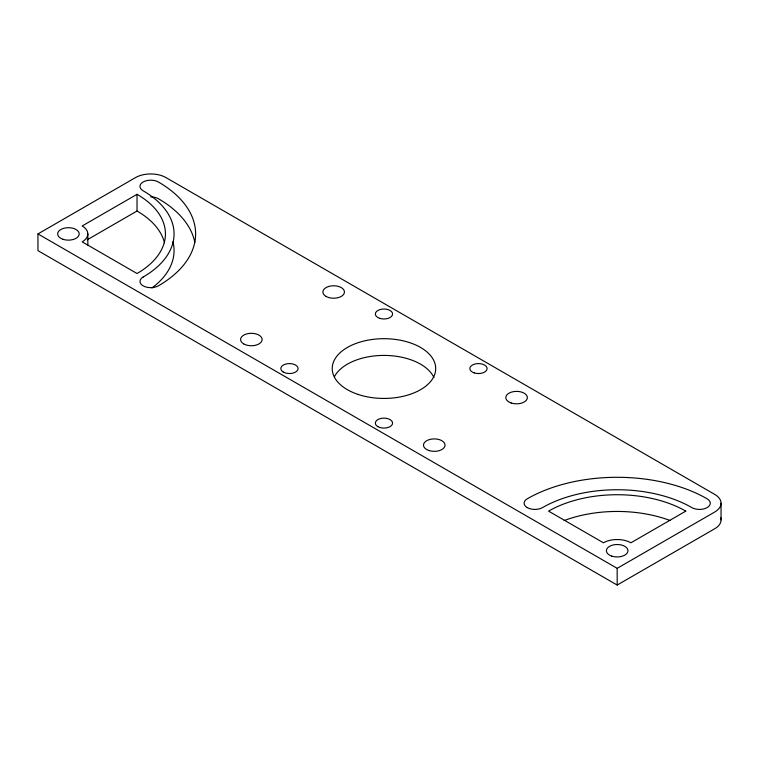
<?xml version="1.0" encoding="UTF-8"?>
<svg xmlns="http://www.w3.org/2000/svg" width="759" height="759" viewBox="0 0 759 759"><rect width="100%" height="100%" fill="white"/><g stroke="black" fill="none" stroke-linecap="round" stroke-linejoin="round"><path stroke-width="1.14" d="M37.95 233.914L135.5 177.597A21.556 12.448 0 0 1 165.993 177.597L714.741 494.413A21.556 12.448 0 0 1 714.741 512.012L617.181 568.33L37.95 233.914L37.95 250.641L617.181 585.056L714.741 528.729A21.556 12.448 0 0 0 720.718 517.761M137.028 194.313L82.152 225.992A19.402 11.205 0 0 1 82.152 241.836L137.028 273.515A97.01 56.005 0 0 0 137.028 194.313L137.028 211.03A97.01 56.005 0 0 1 164.475 242.766M87.238 239.787L137.028 211.03M721.05 503.208L721.05 519.934M617.181 568.33L617.181 585.056M87.835 233.914L87.835 245.062M564.146 520.56A97.01 56.005 0 0 1 670.216 520.56M334.453 376.616A51.735 29.867 0 0 1 384.804 355.421A51.735 29.867 0 0 1 433.939 377.555M172.929 241.732A105.624 60.986 0 0 1 151.942 287.984M194.816 242.415A127.189 73.433 0 0 0 158.365 198.716A10.778 6.224 0 0 0 150.747 196.894M685.775 511.13L630.9 542.808A19.402 11.205 0 0 0 603.462 542.808L548.586 511.13A97.01 56.005 0 0 1 685.775 511.13M326.038 296.399A10.778 6.224 0 0 0 344.074 293.61A10.778 6.224 0 0 0 330.877 285.991A10.778 6.224 0 0 0 326.038 296.399M428.873 450.514A10.778 6.224 0 0 0 445.049 445.125A10.778 6.224 0 0 0 428.873 439.736A10.778 6.224 0 0 0 428.873 450.514M283.363 372.081A8.624 4.981 0 0 0 297.784 369.851A8.624 4.981 0 0 0 287.225 363.751A8.624 4.981 0 0 0 283.363 372.081M511.186 402.991A10.778 6.224 0 0 0 527.353 397.602A10.778 6.224 0 0 0 511.186 392.213A10.778 6.224 0 0 0 511.186 402.991M358.096 394.433A51.735 29.867 0 0 0 435.704 368.561A51.735 29.867 0 0 0 358.096 342.698A51.735 29.867 0 0 0 358.096 394.433M474.157 372.878A8.624 4.981 0 0 0 487.098 368.561A8.624 4.981 0 0 0 474.157 364.254A8.624 4.981 0 0 0 474.157 372.878M243.734 343.922A10.778 6.224 0 0 0 261.76 341.133A10.778 6.224 0 0 0 248.563 333.514A10.778 6.224 0 0 0 243.734 343.922M377.868 426.643A8.624 4.981 0 0 0 392.289 424.414A8.624 4.981 0 0 0 381.73 418.313A8.624 4.981 0 0 0 377.868 426.643M379.652 318.315A8.624 4.981 0 0 0 392.583 313.998A8.624 4.981 0 0 0 379.652 309.691A8.624 4.981 0 0 0 379.652 318.315M611.792 556.119A10.778 6.224 0 0 0 627.959 550.73A10.778 6.224 0 0 0 611.792 545.341A10.778 6.224 0 0 0 611.792 556.119M527.249 507.61A10.778 6.224 0 0 0 542.495 507.61A105.624 60.986 0 0 1 691.876 507.61A10.778 6.224 0 0 0 707.113 507.61A10.778 6.224 0 0 0 707.113 498.805A127.189 73.433 0 0 0 527.249 498.805A10.778 6.224 0 0 0 527.249 507.61M143.128 277.035A105.624 60.986 0 0 0 143.128 190.794A10.778 6.224 0 0 1 143.128 181.989A10.778 6.224 0 0 1 158.365 181.989A127.189 73.433 0 0 1 158.365 285.839A10.778 6.224 0 0 1 143.128 285.839A10.778 6.224 0 0 1 143.128 277.035M63.044 239.303A10.778 6.224 0 0 0 79.211 233.914A10.778 6.224 0 0 0 63.044 228.525A10.778 6.224 0 0 0 63.044 239.303"/></g></svg>
